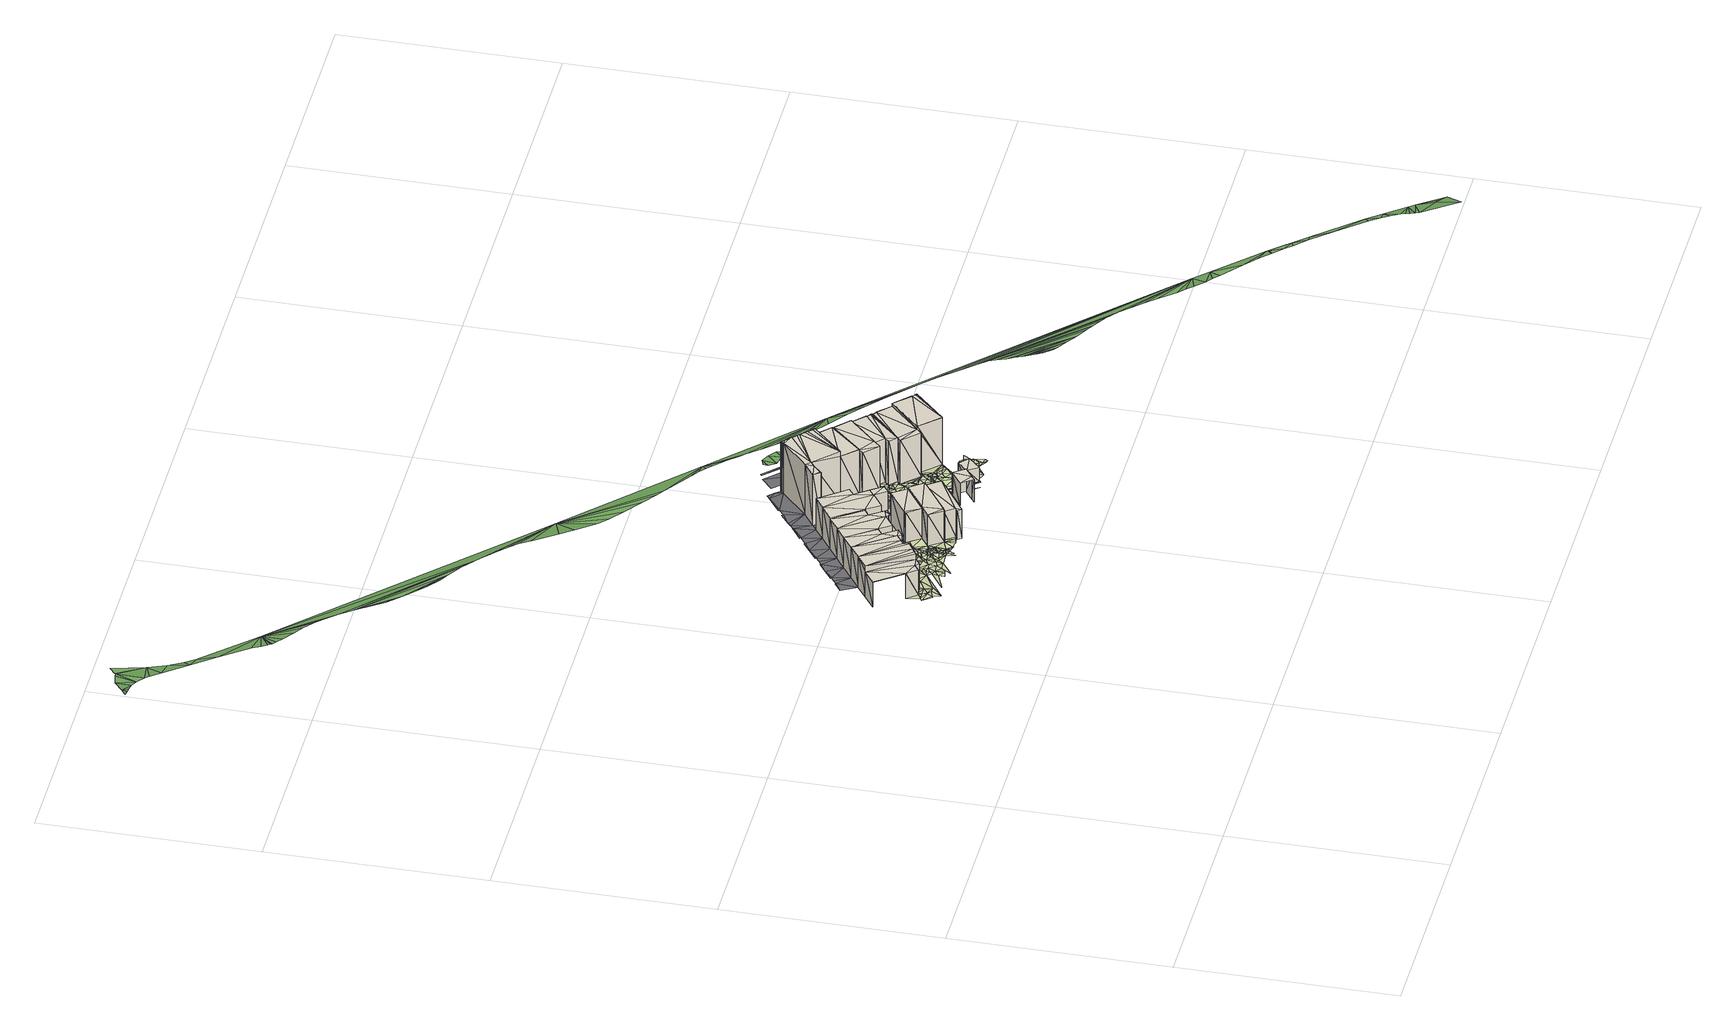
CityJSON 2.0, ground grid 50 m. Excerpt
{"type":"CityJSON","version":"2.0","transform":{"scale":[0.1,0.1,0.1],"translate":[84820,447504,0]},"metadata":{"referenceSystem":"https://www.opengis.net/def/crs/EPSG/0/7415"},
"CityObjects":{
"building1":{"type":"Building","attributes":{"bgt_status":"bestaand","identificatiebagpnd":"503100000029882","measuredHeight":6.9,"min-height-surface":0.28,"plus_status":"geenWaarde","relatievehoogteligging":"0"},"geometry":[{"type":"MultiSurface","lod":"1","boundaries":[[[0,1,2]],[[0,2,3]],[[2,1,4]],[[2,4,5]],[[1,6,4]],[[7,8,3]],[[3,8,0]],[[9,7,2]],[[2,7,3]],[[10,9,5]],[[5,9,2]],[[11,10,12]],[[12,10,4]],[[4,10,5]],[[13,12,6]],[[6,12,4]],[[14,15,1]],[[1,15,13]],[[1,13,6]]]}]},
"building2":{"type":"Building","attributes":{"bgt_status":"bestaand","hoek":"(1:-37)","identificatiebagpnd":"503100000017424","identificatiebagvbolaagstehuisnummer":"(1:503010000054296)","measuredHeight":8.41,"min-height-surface":0.28,"plaatsingspunt":"(1:84892.280447597.016)","plus_status":"geenWaarde","relatievehoogteligging":"0","tekst":"(1:51)"},"geometry":[{"type":"MultiSurface","lod":"1","boundaries":[[[16,17,18]],[[17,19,18]],[[18,20,21]],[[20,18,19]],[[20,19,22]],[[23,24,18]],[[18,24,16]],[[25,23,21]],[[21,23,18]],[[26,25,20]],[[20,25,21]],[[8,26,0]],[[0,26,22]],[[22,26,20]],[[1,0,19]],[[19,0,22]],[[27,14,17]],[[17,14,1]],[[17,1,19]]]}]},
"building3":{"type":"Building","attributes":{"bgt_status":"bestaand","hoek":"(1:-37)","identificatiebagpnd":"503100000017410","identificatiebagvbolaagstehuisnummer":"(1:503010000061316)","measuredHeight":8.41,"min-height-surface":0.27,"plaatsingspunt":"(1:84896.941447600.562)","plus_status":"geenWaarde","relatievehoogteligging":"0","tekst":"(1:53)"},"geometry":[{"type":"MultiSurface","lod":"1","boundaries":[[[28,29,30]],[[29,17,30]],[[31,16,32]],[[31,30,17]],[[31,17,16]],[[33,34,28]],[[28,34,29]],[[35,36,30]],[[30,36,33]],[[30,33,28]],[[37,35,31]],[[31,35,30]],[[38,37,32]],[[32,37,31]],[[24,38,16]],[[16,38,32]],[[39,27,34]],[[34,27,29]],[[29,27,17]]]}]},
"building4":{"type":"Building","attributes":{"bgt_status":"bestaand","identificatiebagpnd":"503100000017407","measuredHeight":8.27,"min-height-surface":0.29,"plus_status":"geenWaarde","relatievehoogteligging":"0"},"geometry":[{"type":"MultiSurface","lod":"1","boundaries":[[[40,41,42]],[[33,43,42]],[[41,34,42]],[[43,33,44]],[[42,34,33]],[[45,46,42]],[[42,46,40]],[[47,45,43]],[[43,45,42]],[[48,47,44]],[[44,47,43]],[[36,48,33]],[[33,48,44]],[[49,39,41]],[[41,39,34]]]}]},
"building5":{"type":"Building","attributes":{"bgt_status":"bestaand","hoek":"(1:-37)","identificatiebagpnd":"503100000026230","identificatiebagvbolaagstehuisnummer":"(1:503010000027051)","measuredHeight":8.29,"min-height-surface":0.3,"plaatsingspunt":"(1:84902.625447604.950)","plus_status":"geenWaarde","relatievehoogteligging":"0","tekst":"(1:57)"},"geometry":[{"type":"MultiSurface","lod":"1","boundaries":[[[50,51,52]],[[50,52,53]],[[52,51,41]],[[52,41,40]],[[54,55,50]],[[50,55,51]],[[56,57,53]],[[53,57,54]],[[53,54,50]],[[58,56,52]],[[52,56,53]],[[46,58,40]],[[40,58,52]],[[59,49,55]],[[55,49,51]],[[51,49,41]]]}]},
"building6":{"type":"Building","attributes":{"bgt_status":"bestaand","hoek":"(1:-37)","identificatiebagpnd":"503100000032721","identificatiebagvbolaagstehuisnummer":"(1:503010000027052)","measuredHeight":8.17,"min-height-surface":0.3,"plaatsingspunt":"(1:84905.591447607.059)","plus_status":"geenWaarde","relatievehoogteligging":"0","tekst":"(1:59)"},"geometry":[{"type":"MultiSurface","lod":"1","boundaries":[[[60,61,62]],[[63,64,65]],[[62,54,65]],[[61,55,62]],[[65,54,63]],[[63,66,67]],[[63,54,66]],[[62,55,54]],[[68,69,62]],[[62,69,60]],[[70,68,65]],[[65,68,62]],[[71,70,64]],[[64,70,65]],[[72,71,63]],[[63,71,64]],[[73,72,67]],[[67,72,63]],[[74,73,66]],[[66,73,67]],[[57,74,54]],[[54,74,66]],[[75,59,61]],[[61,59,55]]]}]},
"building7":{"type":"Building","attributes":{"bgt_status":"bestaand","hoek":"(1:-37)","identificatiebagpnd":"503100000026228","identificatiebagvbolaagstehuisnummer":"(1:503010000027053)","measuredHeight":8.49,"min-height-surface":0.31,"plaatsingspunt":"(1:84908.575447609.097)","plus_status":"geenWaarde","relatievehoogteligging":"0","tekst":"(1:61)"},"geometry":[{"type":"MultiSurface","lod":"1","boundaries":[[[76,77,78]],[[76,78,79]],[[77,80,78]],[[81,82,79]],[[79,82,76]],[[69,81,60]],[[60,81,78]],[[78,81,79]],[[61,60,80]],[[80,60,78]],[[83,75,77]],[[77,75,61]],[[77,61,80]]]}]},
"building8":{"type":"Building","attributes":{"bgt_status":"bestaand","hoek":"(1:54.2)","identificatiebagpnd":"503100000026227","identificatiebagvbolaagstehuisnummer":"(1:503010000027055)","measuredHeight":8.58,"min-height-surface":0.46,"plaatsingspunt":"(1:84920.220447592.293)","plus_status":"geenWaarde","relatievehoogteligging":"0","tekst":"(1:67)"},"geometry":[{"type":"MultiSurface","lod":"1","boundaries":[[[84,85,86]],[[84,87,88]],[[85,84,89]],[[89,84,88]],[[88,87,90]],[[91,92,84]],[[84,92,87]],[[93,94,86]],[[86,94,91]],[[86,91,84]],[[95,93,85]],[[85,93,86]],[[96,95,89]],[[89,95,85]],[[97,96,98]],[[98,96,88]],[[88,96,89]],[[99,98,90]],[[90,98,88]],[[100,101,92]],[[92,101,87]],[[87,101,99]],[[87,99,90]]]}]},
"building9":{"type":"Building","attributes":{"bgt_status":"bestaand","identificatiebagpnd":"503100000026226","measuredHeight":8.19,"min-height-surface":0.45,"plus_status":"geenWaarde","relatievehoogteligging":"0"},"geometry":[{"type":"MultiSurface","lod":"1","boundaries":[[[98,99,102]],[[98,102,103]],[[99,104,102]],[[105,97,103]],[[103,97,98]],[[106,105,102]],[[102,105,103]],[[107,106,104]],[[104,106,102]],[[101,107,99]],[[99,107,104]]]}]},
"building10":{"type":"Building","attributes":{"bgt_status":"bestaand","hoek":"(1:54.2)","identificatiebagpnd":"503100000026225","identificatiebagvbolaagstehuisnummer":"(1:503010000027057)","measuredHeight":7.96,"min-height-surface":0.46,"plaatsingspunt":"(1:84922.501447589.020)","plus_status":"geenWaarde","relatievehoogteligging":"0","tekst":"(1:69)"},"geometry":[{"type":"MultiSurface","lod":"1","boundaries":[[[108,109,110]],[[108,110,111]],[[110,109,92]],[[110,92,91]],[[112,113,111]],[[111,113,108]],[[114,112,110]],[[110,112,111]],[[94,114,91]],[[91,114,110]],[[115,100,109]],[[109,100,92]]]}]},
"building11":{"type":"Building","attributes":{"bgt_status":"bestaand","hoek":"(1:-37)","identificatiebagpnd":"503100000026229","identificatiebagvbolaagstehuisnummer":"(1:503010000027054)","measuredHeight":8.49,"min-height-surface":0.32,"plaatsingspunt":"(1:84912.042447611.640)","plus_status":"geenWaarde","relatievehoogteligging":"0","tekst":"(1:63)"},"geometry":[{"type":"MultiSurface","lod":"1","boundaries":[[[76,116,117]],[[118,76,117]],[[116,76,119]],[[118,77,76]],[[118,120,121]],[[77,118,121]],[[122,123,118]],[[118,123,120]],[[124,122,117]],[[117,122,118]],[[125,124,116]],[[116,124,117]],[[126,125,119]],[[119,125,116]],[[82,126,76]],[[76,126,119]],[[127,83,121]],[[121,83,77]],[[123,127,120]],[[120,127,121]]]}]},
"object1":{"type":"GenericCityObject","attributes":{"bgt_status":"bestaand","bgt_type":"muur","plus_status":"geenWaarde","plus_type":"waardeOnbekend","relatievehoogteligging":"0"},"geometry":[{"type":"MultiSurface","lod":"1","boundaries":[[[128,129,130]],[[128,130,131]]]}]},
"building12":{"type":"Building","attributes":{"bgt_status":"bestaand","hoek":"(1:54.4)","identificatiebagpnd":"503100000017415","identificatiebagvbolaagstehuisnummer":"(1:503010000050774)","measuredHeight":6.3,"min-height-surface":0.45,"plaatsingspunt":"(1:84931.244447585.027)","plus_status":"geenWaarde","relatievehoogteligging":"0","tekst":"(1:48G)"},"geometry":[{"type":"MultiSurface","lod":"1","boundaries":[[[132,133,134]],[[133,135,134]],[[134,135,136]],[[137,138,132]],[[132,138,133]],[[139,137,134]],[[134,137,132]],[[140,139,136]],[[136,139,134]],[[138,141,133]],[[133,141,135]]]}]},
"building13":{"type":"Building","attributes":{"bgt_status":"bestaand","hoek":"(1:43.8)","identificatiebagpnd":"503100000017319","identificatiebagvbohoogstehuisnummer":"(1:503010000003291)","identificatiebagvbolaagstehuisnummer":"(1:503010000003290)","measuredHeight":13.46,"min-height-surface":0.31,"plaatsingspunt":"(1:84925.993447620.937)","plus_status":"geenWaarde","relatievehoogteligging":"0","tekst":"(1:30-31)"},"geometry":[{"type":"MultiSurface","lod":"1","boundaries":[[[142,143,144]],[[145,146,147]],[[146,148,149]],[[147,146,149]],[[150,145,147]],[[151,152,153]],[[150,154,145]],[[155,154,156]],[[155,157,158]],[[155,156,157]],[[157,156,159]],[[154,160,156]],[[154,150,151]],[[160,154,151]],[[153,160,151]],[[144,161,150]],[[142,144,162]],[[151,150,163]],[[164,163,161]],[[164,161,165]],[[163,150,161]],[[161,144,166]],[[166,167,168]],[[166,143,167]],[[166,144,143]],[[169,142,162]],[[170,142,169]],[[171,172,144]],[[144,172,162]],[[173,174,150]],[[150,174,171]],[[150,171,144]],[[175,173,147]],[[147,173,150]],[[129,175,149]],[[149,175,147]],[[130,129,148]],[[148,129,149]],[[176,130,146]],[[146,130,148]],[[177,176,145]],[[145,176,146]],[[178,177,154]],[[154,177,145]],[[179,178,155]],[[155,178,154]],[[180,179,158]],[[158,179,155]],[[181,180,157]],[[157,180,158]],[[182,181,159]],[[159,181,157]],[[183,182,156]],[[156,182,159]],[[184,183,160]],[[160,183,156]],[[185,184,153]],[[153,184,160]],[[186,185,152]],[[152,185,153]],[[187,186,151]],[[151,186,152]],[[188,187,163]],[[163,187,151]],[[189,188,164]],[[164,188,163]],[[190,189,165]],[[165,189,164]],[[191,190,161]],[[161,190,165]],[[192,191,166]],[[166,191,161]],[[193,192,168]],[[168,192,166]],[[194,193,167]],[[167,193,168]],[[195,194,143]],[[143,194,167]],[[196,195,142]],[[142,195,143]],[[197,196,170]],[[170,196,142]],[[198,197,169]],[[169,197,170]],[[199,198,172]],[[172,198,162]],[[162,198,169]]]}]},
"object2":{"type":"GenericCityObject","attributes":{"bgt_status":"bestaand","bgt_type":"muur","plus_status":"geenWaarde","plus_type":"waardeOnbekend","relatievehoogteligging":"0"},"geometry":[{"type":"MultiSurface","lod":"1","boundaries":[[[200,201,202]],[[203,204,205]],[[206,203,207]],[[207,203,205]],[[208,209,210]],[[206,211,203]],[[206,208,211]],[[211,208,210]],[[212,208,206]],[[212,201,200]],[[213,208,212]],[[214,213,215]],[[213,200,215]],[[213,212,200]],[[202,201,216]],[[217,202,216]],[[201,218,216]]]}]},
"building14":{"type":"Building","attributes":{"bgt_status":"bestaand","identificatiebagpnd":"503100000026308","measuredHeight":12.12,"min-height-surface":0.21,"plus_status":"geenWaarde","relatievehoogteligging":"0"},"geometry":[{"type":"MultiSurface","lod":"1","boundaries":[[[219,220,221]],[[219,221,171]],[[171,221,172]],[[222,223,219]],[[219,223,220]],[[174,224,171]],[[171,224,222]],[[171,222,219]],[[225,199,221]],[[221,199,172]],[[226,225,223]],[[223,225,220]],[[220,225,221]]]}]},
"building15":{"type":"Building","attributes":{"bgt_status":"bestaand","identificatiebagpnd":"503100000017405","measuredHeight":4.08,"min-height-surface":0.4,"plus_status":"geenWaarde","relatievehoogteligging":"0"},"geometry":[{"type":"MultiSurface","lod":"1","boundaries":[[[227,228,229]],[[228,230,229]],[[231,212,227]],[[227,212,228]],[[232,231,229]],[[229,231,227]],[[206,232,230]],[[230,232,229]],[[212,206,228]],[[228,206,230]]]}]},
"building16":{"type":"Building","attributes":{"bgt_status":"bestaand","hoek":"(1:43.8)","identificatiebagpnd":"503100000026307","identificatiebagvbolaagstehuisnummer":"(1:503010000060887)","measuredHeight":11.97,"min-height-surface":0.19,"plaatsingspunt":"(1:84933.650447613.578)","plus_status":"geenWaarde","relatievehoogteligging":"0","tekst":"(1:33)"},"geometry":[{"type":"MultiSurface","lod":"1","boundaries":[[[233,234,223]],[[233,222,235]],[[235,222,236]],[[233,223,222]],[[237,238,233]],[[233,238,234]],[[239,240,235]],[[235,240,237]],[[235,237,233]],[[241,239,236]],[[236,239,235]],[[224,241,222]],[[222,241,236]],[[242,226,238]],[[238,226,234]],[[234,226,223]]]}]},
"building17":{"type":"Building","attributes":{"bgt_status":"bestaand","hoek":"(1:43.8)","identificatiebagpnd":"503100000026306","identificatiebagvbolaagstehuisnummer":"(1:503010000003294)","measuredHeight":11.61,"min-height-surface":0.16,"plaatsingspunt":"(1:84939.538447607.795)","plus_status":"geenWaarde","relatievehoogteligging":"0","tekst":"(1:34)"},"geometry":[{"type":"MultiSurface","lod":"1","boundaries":[[[243,244,245]],[[243,246,247]],[[246,238,237]],[[246,248,238]],[[238,248,249]],[[246,245,248]],[[246,243,245]],[[245,244,250]],[[251,252,247]],[[247,252,243]],[[253,251,246]],[[246,251,247]],[[240,253,237]],[[237,253,246]],[[254,242,249]],[[249,242,238]],[[255,254,248]],[[248,254,249]],[[256,255,245]],[[245,255,248]],[[257,256,250]],[[250,256,245]],[[258,257,244]],[[244,257,250]]]}]},
"building18":{"type":"Building","attributes":{"bgt_status":"bestaand","hoek":"(1:43.8)","identificatiebagpnd":"503100000026305","identificatiebagvbolaagstehuisnummer":"(1:503010000003295)","measuredHeight":11.62,"min-height-surface":0.15,"plaatsingspunt":"(1:84941.552447605.645)","plus_status":"geenWaarde","relatievehoogteligging":"0","tekst":"(1:35)"},"geometry":[{"type":"MultiSurface","lod":"1","boundaries":[[[259,260,261]],[[260,259,243]],[[262,259,263]],[[244,243,264]],[[244,264,265]],[[243,259,262]],[[266,262,263]],[[264,243,262]],[[266,263,267]],[[268,269,261]],[[261,269,259]],[[270,268,260]],[[260,268,261]],[[252,270,243]],[[243,270,260]],[[271,258,265]],[[265,258,244]],[[272,271,264]],[[264,271,265]],[[273,272,262]],[[262,272,264]],[[274,273,266]],[[266,273,262]],[[275,274,267]],[[267,274,266]],[[276,275,263]],[[263,275,267]]]}]},
"building19":{"type":"Building","attributes":{"bgt_status":"bestaand","hoek":"(1:43.8)","identificatiebagpnd":"503100000026304","identificatiebagvbolaagstehuisnummer":"(1:503010000003296)","measuredHeight":12.41,"min-height-surface":0.14,"plaatsingspunt":"(1:84947.427447599.451)","plus_status":"geenWaarde","relatievehoogteligging":"0","tekst":"(1:36)"},"geometry":[{"type":"MultiSurface","lod":"1","boundaries":[[[277,278,279]],[[280,277,279]],[[281,277,280]],[[281,282,277]],[[281,283,282]],[[282,283,284]],[[285,286,281]],[[281,286,283]],[[269,287,259]],[[259,287,280]],[[280,287,285]],[[280,285,281]],[[263,259,279]],[[279,259,280]],[[288,276,278]],[[278,276,263]],[[278,263,279]],[[289,288,277]],[[277,288,278]],[[290,289,282]],[[282,289,277]],[[291,290,284]],[[284,290,282]],[[292,291,286]],[[286,291,283]],[[283,291,284]]]}]},
"landuse1":{"type":"LandUse","attributes":{"bgt_fysiekvoorkomen":"erf","bgt_status":"bestaand","onbegroeidterreindeeloptalud":"0","plus_fysiekvoorkomen":"waardeOnbekend","plus_status":"geenWaarde","relatievehoogteligging":"0"},"geometry":[{"type":"MultiSurface","lod":"1","boundaries":[[[293,294,295]],[[296,293,297]],[[293,295,297]],[[296,10,11]],[[298,10,296]],[[298,296,297]],[[295,299,300]],[[297,295,300]],[[301,298,297]],[[302,10,298]],[[297,300,301]],[[299,303,300]],[[304,10,302]],[[305,298,301]],[[305,302,298]],[[300,306,301]],[[9,10,304]],[[306,305,301]],[[7,304,302]],[[303,306,300]],[[305,7,302]],[[9,304,7]],[[303,305,306]],[[307,7,305]],[[308,303,299]],[[303,309,305]],[[8,7,307]],[[305,309,307]],[[8,307,310]],[[310,307,309]],[[8,310,25]],[[8,25,26]],[[308,309,303]],[[25,310,311]],[[311,310,309]],[[312,25,311]],[[313,311,309]],[[312,311,313]],[[25,312,23]],[[314,315,316]],[[23,312,313]],[[313,309,308]],[[23,313,317]],[[315,318,319]],[[317,313,308]],[[24,23,317]],[[320,315,319]],[[316,315,320]],[[316,321,308]],[[322,308,321]],[[323,320,319]],[[322,324,308]],[[324,317,308]],[[320,321,316]],[[38,24,317]],[[38,325,37]],[[320,323,326]],[[327,38,317]],[[38,327,325]],[[325,35,37]],[[322,328,324]],[[321,320,329]],[[322,321,329]],[[330,317,324]],[[35,325,327]],[[330,327,317]],[[329,328,322]],[[328,330,324]],[[320,326,331]],[[326,332,333]],[[331,329,320]],[[334,35,327]],[[329,335,328]],[[330,328,335]],[[336,327,330]],[[335,329,331]],[[331,326,333]],[[334,327,336]],[[35,334,36]],[[330,335,337]],[[335,331,338]],[[336,330,337]],[[331,333,338]],[[36,334,48]],[[334,336,339]],[[334,339,48]],[[338,333,340]],[[335,338,341]],[[339,342,48]],[[337,335,341]],[[337,343,336]],[[336,344,339]],[[345,338,340]],[[346,343,337]],[[344,336,343]],[[342,47,48]],[[341,346,337]],[[347,340,333]],[[339,348,342]],[[338,345,341]],[[345,340,349]],[[346,350,343]],[[344,348,339]],[[351,346,341]],[[352,45,353]],[[343,354,344]],[[45,355,353]],[[343,350,354]],[[349,340,347]],[[356,47,342]],[[342,348,356]],[[355,45,47]],[[351,350,346]],[[46,45,352]],[[341,345,357]],[[358,351,341]],[[345,349,359]],[[360,47,356]],[[358,350,351]],[[360,355,47]],[[361,352,353]],[[357,345,359]],[[362,344,354]],[[355,361,353]],[[363,358,341]],[[341,357,363]],[[348,344,364]],[[364,356,348]],[[350,362,354]],[[365,349,347]],[[366,46,352]],[[361,366,352]],[[359,349,367]],[[358,362,350]],[[46,366,58]],[[367,349,365]],[[368,347,369]],[[356,370,360]],[[366,361,58]],[[360,371,355]],[[372,357,359]],[[373,364,344]],[[355,374,361]],[[356,364,370]],[[357,372,363]],[[344,362,375]],[[58,361,374]],[[376,365,347]],[[376,347,368]],[[362,358,377]],[[375,373,344]],[[371,374,355]],[[358,363,378]],[[370,371,360]],[[379,367,365]],[[58,374,56]],[[359,367,380]],[[359,380,372]],[[381,382,368]],[[379,365,376]],[[377,358,378]],[[376,368,382]],[[373,383,364]],[[372,384,363]],[[364,383,370]],[[367,379,385]],[[56,374,371]],[[386,375,362]],[[387,379,376]],[[386,362,377]],[[380,367,388]],[[385,388,367]],[[385,379,387]],[[389,363,384]],[[389,378,363]],[[380,390,372]],[[384,372,390]],[[387,376,391]],[[392,376,382]],[[393,56,371]],[[386,377,378]],[[385,387,394]],[[376,392,391]],[[388,385,394]],[[388,395,380]],[[395,390,380]],[[396,387,391]],[[392,382,397]],[[398,389,384]],[[399,371,370]],[[400,378,389]],[[399,370,383]],[[388,394,395]],[[401,394,387]],[[373,375,402]],[[392,396,391]],[[386,403,375]],[[402,383,373]],[[387,396,401]],[[390,404,384]],[[398,400,389]],[[405,397,382]],[[384,404,398]],[[393,371,399]],[[392,406,396]],[[397,406,392]],[[386,378,407]],[[394,408,395]],[[395,409,390]],[[408,394,401]],[[398,404,400]],[[56,393,410]],[[404,390,409]],[[407,378,400]],[[401,396,411]],[[406,411,396]],[[397,411,406]],[[402,375,403]],[[402,399,383]],[[408,412,395]],[[407,403,386]],[[405,411,397]],[[395,412,409]],[[408,401,413]],[[414,400,404]],[[411,413,401]],[[415,404,409]],[[410,393,399]],[[416,411,405]],[[407,400,414]],[[412,408,413]],[[415,409,412]],[[414,404,415]],[[417,416,405]],[[402,403,418]],[[419,403,407]],[[418,403,419]],[[416,420,411]],[[415,412,421]],[[421,412,413]],[[57,56,410]],[[422,413,411]],[[416,417,420]],[[402,418,423]],[[421,413,422]],[[423,418,419]],[[96,414,415]],[[96,407,414]],[[419,407,96]],[[415,421,96]],[[410,399,424]],[[421,422,96]],[[423,419,96]],[[399,402,425]],[[411,420,95]],[[411,95,422]],[[426,410,424]],[[423,427,402]],[[57,410,426]],[[399,428,424]],[[422,95,96]],[[399,425,428]],[[420,429,93]],[[74,426,424]],[[402,427,425]],[[57,426,74]],[[95,420,93]],[[424,73,74]],[[430,73,424]],[[423,431,427]],[[424,428,430]],[[96,97,423]],[[93,429,432]],[[430,72,73]],[[428,425,433]],[[423,97,431]],[[427,105,425]],[[428,434,430]],[[93,432,435]],[[431,436,427]],[[434,72,430]],[[427,436,105]],[[105,433,425]],[[94,93,435]],[[433,434,428]],[[112,435,432]],[[433,105,106]],[[434,437,72]],[[431,97,436]],[[433,106,434]],[[436,97,105]],[[94,435,114]],[[435,112,114]],[[437,71,72]],[[70,438,68]],[[68,439,69]],[[68,440,439]],[[68,438,440]],[[434,106,441]],[[434,441,437]],[[70,71,81]],[[439,440,69]],[[70,81,438]],[[442,71,437]],[[438,81,440]],[[440,81,69]],[[71,442,81]],[[437,441,442]],[[441,106,443]],[[81,444,445]],[[81,442,444]],[[445,444,446]],[[447,444,442]],[[442,441,443]],[[446,444,447]],[[447,442,443]],[[106,107,443]],[[81,445,82]],[[445,446,448]],[[449,447,443]],[[448,446,447]],[[449,448,447]],[[82,445,448]],[[449,443,107]],[[450,448,449]],[[82,448,450]],[[450,449,126]],[[449,107,126]],[[450,126,82]],[[126,107,451]],[[452,107,101]],[[451,107,452]],[[125,126,451]],[[452,101,453]],[[100,454,101]],[[455,451,452]],[[125,451,456]],[[457,101,454]],[[452,453,458]],[[459,453,101]],[[458,455,452]],[[455,456,451]],[[456,460,125]],[[459,101,457]],[[453,459,458]],[[455,461,456]],[[456,461,460]],[[461,455,458]],[[100,462,454]],[[125,460,463]],[[454,462,457]],[[464,461,458]],[[464,458,459]],[[100,115,465]],[[463,460,461]],[[100,465,466]],[[100,467,462]],[[100,466,467]],[[468,459,457]],[[465,115,469]],[[464,459,468]],[[465,469,466]],[[457,462,470]],[[464,471,461]],[[468,457,470]],[[463,461,471]],[[472,466,469]],[[466,472,467]],[[469,115,473]],[[467,474,462]],[[474,470,462]],[[475,115,476]],[[477,464,468]],[[478,467,472]],[[472,469,473]],[[474,467,478]],[[477,468,470]],[[477,471,464]],[[473,115,475]],[[476,479,480]],[[474,481,470]],[[478,472,482]],[[477,470,481]],[[478,481,474]],[[475,476,480]],[[482,472,473]],[[482,481,478]],[[483,471,477]],[[477,481,483]],[[473,475,484]],[[482,485,481]],[[484,475,480]],[[141,138,479]],[[463,471,486]],[[481,485,483]],[[473,487,482]],[[480,479,488]],[[473,484,487]],[[487,485,482]],[[483,485,487]],[[480,489,484]],[[483,486,471]],[[488,479,138]],[[484,490,487]],[[484,489,490]],[[489,480,488]],[[491,492,139]],[[487,490,489]],[[483,487,486]],[[493,487,489]],[[489,488,493]],[[486,487,493]],[[488,138,494]],[[492,137,139]],[[488,486,493]],[[486,488,494]],[[137,494,138]],[[492,494,137]],[[495,494,492]]]}]},
"road1":{"type":"Road","attributes":{"bgt_status":"bestaand","function":"voetgangersgebied","plus_functiewegdeel":"waardeOnbekend","plus_fysiekvoorkomenwegdeel":"gebakkenklinkers","plus_status":"geenWaarde","relatievehoogteligging":"0","surfacematerial":"openverharding","wegdeeloptalud":"0"},"geometry":[{"type":"MultiSurface","lod":"1","boundaries":[[[27,496,497]],[[497,496,498]],[[27,39,496]],[[39,499,496]],[[499,39,500]],[[501,500,502]],[[39,49,500]],[[500,49,502]],[[502,49,503]],[[502,503,504]],[[49,59,503]],[[503,59,505]],[[59,506,505]],[[75,506,59]],[[507,506,508]],[[75,508,506]],[[75,83,508]],[[508,509,510]],[[83,509,508]],[[511,509,83]],[[127,511,83]],[[512,511,513]],[[513,511,127]],[[512,513,514]],[[176,513,127]],[[130,176,127]],[[515,513,176]],[[130,127,123]],[[516,515,517]],[[515,176,177]],[[515,177,517]],[[131,130,123]],[[131,123,518]],[[519,517,177]],[[517,519,520]],[[521,131,518]],[[522,518,463]],[[522,521,518]],[[523,522,463]],[[524,519,177]],[[525,523,463]],[[526,525,463]],[[524,177,178]],[[524,527,528]],[[526,463,486]],[[527,524,178]],[[529,526,486]],[[530,529,486]],[[216,529,530]],[[218,529,216]],[[531,527,532]],[[533,218,201]],[[533,529,218]],[[531,532,534]],[[527,178,532]],[[180,532,178]],[[180,178,179]],[[532,180,181]]]}]},
"landuse2":{"type":"LandUse","attributes":{"bgt_fysiekvoorkomen":"erf","bgt_status":"bestaand","onbegroeidterreindeeloptalud":"0","plus_fysiekvoorkomen":"waardeOnbekend","plus_status":"geenWaarde","relatievehoogteligging":"0"},"geometry":[{"type":"MultiSurface","lod":"1","boundaries":[[[535,536,129]],[[536,175,129]],[[129,128,535]],[[535,537,536]],[[538,535,539]],[[535,128,539]],[[536,537,175]],[[538,537,535]],[[540,175,541]],[[537,541,175]],[[542,539,128]],[[543,538,539]],[[544,540,541]],[[173,175,540]],[[537,544,541]],[[131,545,128]],[[543,539,542]],[[173,540,544]],[[128,546,542]],[[538,547,537]],[[131,521,545]],[[128,545,546]],[[548,544,537]],[[521,522,545]],[[546,549,542]],[[173,544,548]],[[550,538,543]],[[551,547,538]],[[547,548,537]],[[550,552,538]],[[552,551,538]],[[545,553,546]],[[549,554,542]],[[546,553,549]],[[543,542,554]],[[549,555,554]],[[553,555,549]],[[554,556,543]],[[553,545,557]],[[173,548,558]],[[559,548,547]],[[560,550,543]],[[556,560,543]],[[550,561,552]],[[551,559,547]],[[554,562,556]],[[555,562,554]],[[553,557,555]],[[550,560,563]],[[556,562,560]],[[564,561,550]],[[550,563,564]],[[561,565,552]],[[566,557,545]],[[548,559,558]],[[552,558,551]],[[562,567,560]],[[563,560,568]],[[568,560,567]],[[564,565,561]],[[569,545,522]],[[564,563,568]],[[558,559,551]],[[565,558,552]],[[523,569,522]],[[557,570,555]],[[555,570,562]],[[570,567,562]],[[173,558,174]],[[568,567,570]],[[564,568,571]],[[564,571,565]],[[557,566,570]],[[569,523,525]],[[571,558,565]],[[569,566,545]],[[570,571,568]],[[572,525,573]],[[570,574,571]],[[566,575,570]],[[174,558,571]],[[570,575,574]],[[576,525,572]],[[573,525,526]],[[574,174,571]],[[577,572,573]],[[575,578,574]],[[574,578,174]],[[566,579,575]],[[569,525,580]],[[581,566,569]],[[581,579,566]],[[576,582,525]],[[582,580,525]],[[577,576,572]],[[575,579,578]],[[174,578,579]],[[583,573,526]],[[584,577,573]],[[583,584,573]],[[241,581,569]],[[585,583,526]],[[585,586,583]],[[577,584,576]],[[586,584,583]],[[241,569,580]],[[174,579,224]],[[587,579,581]],[[587,581,241]],[[241,580,588]],[[224,579,587]],[[585,589,586]],[[224,587,241]],[[589,584,586]],[[590,582,576]],[[588,580,582]],[[591,576,584]],[[588,582,590]],[[591,590,576]],[[526,529,592]],[[241,588,239]],[[593,585,526]],[[584,589,594]],[[584,594,591]],[[216,530,217]],[[239,588,590]],[[530,595,217]],[[593,589,585]],[[590,591,239]],[[592,596,526]],[[202,217,200]],[[217,595,215]],[[594,597,591]],[[217,215,200]],[[591,598,239]],[[589,599,594]],[[600,592,529]],[[595,601,214]],[[591,602,598]],[[596,593,526]],[[591,597,602]],[[215,595,214]],[[603,239,598]],[[597,594,604]],[[605,529,533]],[[201,212,533]],[[593,599,589]],[[606,529,605]],[[594,599,604]],[[598,602,603]],[[214,601,209]],[[529,606,607]],[[600,529,607]],[[602,597,608]],[[600,596,592]],[[608,603,602]],[[213,214,209]],[[601,204,209]],[[597,604,609]],[[604,599,610]],[[611,606,605]],[[240,239,603]],[[597,612,608]],[[604,610,609]],[[611,607,606]],[[609,612,597]],[[213,209,208]],[[240,603,608]],[[610,599,613]],[[593,614,599]],[[615,607,611]],[[605,533,616]],[[607,617,600]],[[618,596,600]],[[609,610,613]],[[608,612,619]],[[616,611,605]],[[620,533,212]],[[618,600,617]],[[612,609,621]],[[614,613,599]],[[622,593,596]],[[617,607,615]],[[619,240,608]],[[623,596,618]],[[623,624,596]],[[611,616,615]],[[614,593,270]],[[613,625,609]],[[609,251,621]],[[609,625,251]],[[624,622,596]],[[622,270,593]],[[615,626,617]],[[621,627,612]],[[612,627,619]],[[620,616,533]],[[616,626,615]],[[627,240,619]],[[628,623,618]],[[628,624,623]],[[617,629,618]],[[630,251,625]],[[624,631,622]],[[626,632,617]],[[633,620,212]],[[614,252,613]],[[634,270,622]],[[628,631,624]],[[613,252,625]],[[251,253,621]],[[631,634,622]],[[253,240,627]],[[270,252,614]],[[252,630,625]],[[253,627,621]],[[252,251,630]],[[231,633,212]],[[629,628,618]],[[632,629,617]],[[635,626,616]],[[636,632,626]],[[637,270,634]],[[635,636,626]],[[631,637,634]],[[638,232,206]],[[639,616,620]],[[640,635,616]],[[628,637,631]],[[616,639,640]],[[641,620,633]],[[628,629,642]],[[629,632,643]],[[644,620,641]],[[645,636,635]],[[231,641,633]],[[644,639,620]],[[645,635,640]],[[636,643,632]],[[637,628,646]],[[270,637,268]],[[647,638,648]],[[645,649,636]],[[650,641,231]],[[639,651,640]],[[628,642,646]],[[650,644,641]],[[645,640,651]],[[643,642,629]],[[649,643,636]],[[651,649,645]],[[652,639,644]],[[653,650,231]],[[232,638,647]],[[639,654,651]],[[637,646,268]],[[644,650,652]],[[646,642,655]],[[652,654,639]],[[653,652,650]],[[268,646,655]],[[231,656,653]],[[643,657,642]],[[649,651,658]],[[658,643,649]],[[655,642,657]],[[656,231,232]],[[268,655,657]],[[659,657,643]],[[651,654,660]],[[658,659,643]],[[647,648,661]],[[658,651,660]],[[232,647,662]],[[269,268,657]],[[663,652,653]],[[652,663,654]],[[232,662,656]],[[656,664,653]],[[269,657,659]],[[661,648,665]],[[666,659,658]],[[654,667,660]],[[647,668,662]],[[660,666,658]],[[666,269,659]],[[662,664,656]],[[663,667,654]],[[647,661,669]],[[660,670,666]],[[668,647,669]],[[667,670,660]],[[668,664,662]],[[671,664,668]],[[669,661,665]],[[672,668,669]],[[673,670,667]],[[674,664,671]],[[673,667,663]],[[675,671,668]],[[663,653,287]],[[675,668,672]],[[676,669,665]],[[676,672,669]],[[675,674,671]],[[666,287,269]],[[287,666,670]],[[676,675,672]],[[676,677,675]],[[678,674,675]],[[673,287,670]],[[665,679,676]],[[673,663,287]],[[677,678,675]],[[680,664,674]],[[676,681,677]],[[682,665,683]],[[684,674,678]],[[679,665,682]],[[681,678,677]],[[679,681,676]],[[681,685,678]],[[685,684,678]],[[684,680,674]],[[683,686,682]],[[681,687,685]],[[688,681,679]],[[682,688,679]],[[689,684,685]],[[690,682,686]],[[689,680,684]],[[688,687,681]],[[688,682,690]],[[687,689,685]],[[691,687,688]],[[691,688,692]],[[693,689,687]]]}]},
"landuse3":{"type":"LandUse","attributes":{"bgt_fysiekvoorkomen":"erf","bgt_status":"bestaand","onbegroeidterreindeeloptalud":"0","plus_fysiekvoorkomen":"waardeOnbekend","plus_status":"geenWaarde","relatievehoogteligging":"0"},"geometry":[{"type":"MultiSurface","lod":"1","boundaries":[[[518,123,694]],[[695,696,125]],[[696,124,125]],[[694,122,124]],[[463,695,125]],[[518,124,696]],[[518,694,124]],[[123,122,694]],[[518,695,463]],[[518,696,695]]]}]},
"road2":{"type":"Road","attributes":{"bgt_status":"bestaand","function":"rijbaanlokaleweg","plus_functiewegdeel":"waardeOnbekend","plus_fysiekvoorkomenwegdeel":"betonstraatstenen","plus_status":"geenWaarde","relatievehoogteligging":"0","surfacematerial":"openverharding","wegdeeloptalud":"0"},"geometry":[{"type":"MultiSurface","lod":"1","boundaries":[[[697,698,699]],[[698,700,699]]]}]},
"road3":{"type":"Road","attributes":{"bgt_status":"bestaand","function":"rijbaanlokaleweg","plus_functiewegdeel":"verkeersdrempel","plus_fysiekvoorkomenwegdeel":"waardeOnbekend","plus_status":"geenWaarde","relatievehoogteligging":"0","surfacematerial":"openverharding","wegdeeloptalud":"0"},"geometry":[{"type":"MultiSurface","lod":"1","boundaries":[[[701,702,703]],[[703,697,699]],[[701,703,699]]]}]},
"road4":{"type":"Road","attributes":{"bgt_status":"bestaand","function":"voetpad","plus_functiewegdeel":"waardeOnbekend","plus_fysiekvoorkomenwegdeel":"gebakkenklinkers","plus_status":"geenWaarde","relatievehoogteligging":"0","surfacematerial":"openverharding","wegdeeloptalud":"0"},"geometry":[{"type":"MultiSurface","lod":"1","boundaries":[[[704,705,706]],[[704,706,707]]]}]},
"plantcover1":{"type":"PlantCover","attributes":{"begroeidterreindeeloptalud":"0","bgt_status":"bestaand","class":"groenvoorziening","plus_fysiekvoorkomen":"gras-enkruidachtigen","plus_status":"geenWaarde","relatievehoogteligging":"0"},"geometry":[{"type":"MultiSurface","lod":"1","boundaries":[[[708,709,710]],[[708,710,711]],[[709,712,710]],[[709,713,712]],[[712,713,714]],[[714,713,715]]]}]},
"plantcover2":{"type":"PlantCover","attributes":{"begroeidterreindeeloptalud":"0","bgt_status":"bestaand","class":"groenvoorziening","plus_fysiekvoorkomen":"gras-enkruidachtigen","plus_status":"geenWaarde","relatievehoogteligging":"0"},"geometry":[{"type":"MultiSurface","lod":"1","boundaries":[[[716,717,718]],[[719,720,721]],[[721,722,719]],[[723,724,718]],[[724,720,718]],[[725,726,727]],[[726,728,727]],[[729,730,731]],[[732,733,734]],[[735,732,736]],[[737,735,738]],[[739,740,737]],[[741,742,743]],[[735,736,738]],[[732,744,736]],[[732,745,744]],[[746,747,748]],[[732,734,745]],[[733,747,749]],[[734,733,750]],[[751,749,747]],[[750,733,749]],[[746,751,747]],[[731,742,729]],[[731,752,748]],[[746,748,752]],[[753,754,743]],[[755,729,742]],[[756,757,742]],[[758,759,753]],[[756,742,741]],[[741,743,760]],[[760,743,761]],[[761,743,754]],[[754,753,759]],[[762,758,753]],[[763,762,753]],[[764,763,753]],[[765,764,753]],[[766,767,768]],[[753,769,765]],[[753,770,769]],[[771,772,773]],[[774,775,727]],[[776,768,767]],[[773,776,767]],[[777,773,778]],[[779,777,780]],[[781,779,782]],[[781,782,783]],[[779,780,782]],[[768,784,766]],[[777,785,780]],[[784,786,787]],[[777,778,785]],[[773,772,778]],[[786,788,787]],[[767,771,773]],[[769,770,788]],[[787,766,784]],[[770,787,788]],[[789,770,753]],[[790,789,753]],[[791,790,753]],[[727,791,753]],[[727,792,791]],[[727,793,792]],[[727,775,793]],[[727,794,795]],[[728,774,727]],[[796,797,727]],[[797,725,727]],[[798,796,727]],[[795,798,727]],[[799,795,794]],[[800,799,794]],[[801,802,794]],[[794,803,800]],[[794,804,803]],[[794,805,804]],[[806,807,808]],[[794,809,805]],[[794,802,809]],[[801,810,802]],[[801,811,810]],[[801,812,811]],[[812,801,813]],[[813,801,814]],[[801,815,814]],[[801,816,815]],[[801,817,816]],[[801,818,817]],[[801,819,818]],[[801,808,807]],[[819,801,820]],[[820,801,821]],[[821,801,822]],[[822,801,807]],[[806,823,807]],[[824,825,823]],[[826,827,825]],[[826,825,828]],[[828,825,829]],[[829,825,824]],[[830,829,831]],[[831,829,832]],[[806,824,823]],[[832,829,824]],[[833,806,808]],[[834,835,808]],[[808,836,833]],[[808,837,836]],[[808,838,837]],[[808,839,838]],[[839,808,840]],[[840,808,841]],[[808,842,841]],[[808,835,842]],[[843,834,808]],[[844,845,808]],[[808,845,843]],[[844,846,847]],[[844,847,845]],[[846,848,847]],[[848,849,847]],[[848,718,849]],[[718,717,849]],[[718,720,716]],[[719,716,720]],[[850,851,722]],[[852,853,854]],[[722,851,719]],[[850,853,852]],[[851,850,855]],[[855,850,852]],[[737,740,735]],[[739,735,740]],[[856,737,738]],[[856,739,737]],[[757,755,742]],[[757,729,755]],[[752,731,730]],[[748,742,731]]]}]}
},
"vertices":[
[769,844,69],[701,940,69],[747,842,69],[754,833,69],[714,854,69],[732,831,69],[668,917,69],[754,833,3],[769,844,3],[747,842,3],[732,831,3],[714,854,3],[714,854,68],[668,917,68],[701,940,3],[668,917,3],
[802,866,84],[733,963,84],[785,855,84],[701,940,84],[776,849,84],[777,848,84],[769,844,84],[785,855,3],[802,866,3],[777,848,3],[776,849,3],[733,963,3],
[827,898,84],[764,985,84],[811,887,84],[801,880,84],[807,870,84],[827,898,83],[764,985,83],[811,887,3],[827,898,3],[801,880,3],[807,870,3],[764,985,3],
[842,943,83],[796,1008,83],[827,932,83],[849,900,83],[833,889,83],[827,932,3],[842,943,3],[849,900,3],[833,889,3],[796,1008,3],
[892,937,83],[827,1030,83],[843,944,83],[862,916,83],[892,937,82],[827,1030,82],[862,916,3],[892,937,3],[843,944,3],[827,1030,3],
[906,986,82],[859,1052,82],[891,976,82],[902,930,82],[916,940,82],[913,944,82],[896,932,82],[899,928,82],[891,976,3],[906,986,3],[913,944,3],[916,940,3],[902,930,3],[899,928,3],[896,932,3],[859,1052,3],
[962,979,85],[893,1076,85],[906,986,85],[928,955,85],[859,1052,85],[928,955,3],[962,979,3],[893,1076,3],
[941,821,86],[935,818,86],[935,817,86],[1028,881,86],[939,868,86],[912,849,86],[1004,913,86],[941,821,80],[1028,881,80],[935,817,5],[941,821,5],[935,818,5],[912,849,5],[939,868,4],[939,868,82],[1004,913,82],[1028,881,5],[1004,913,4],
[921,903,82],[916,899,82],[981,946,82],[916,899,4],[921,903,4],[981,946,4],
[956,784,80],[1051,849,80],[957,798,80],[950,793,80],[950,793,5],[956,784,5],[957,798,5],[1051,849,5],
[997,964,85],[978,991,85],[955,1022,85],[981,952,85],[971,1035,85],[922,1097,85],[955,1022,3],[971,1035,3],[978,991,3],[997,964,3],[981,952,3],[922,1097,3],
[1000,1033,5],[951,1094,3],[950,1092,3],[999,1032,5],
[1129,813,63],[1111,839,63],[1104,795,63],[1076,814,63],[1095,788,63],[1129,813,4],[1111,839,4],[1104,795,4],[1095,788,4],[1076,814,4],
[1101,1144,135],[1092,1153,135],[1036,1069,135],[972,1132,135],[937,1108,135],[970,1113,135],[950,1092,135],[951,1094,135],[982,1121,135],[1063,1181,135],[1064,1182,135],[1060,1186,135],[1039,1194,135],[1043,1198,135],[1049,1195,135],[1045,1201,135],[1043,1199,135],[1050,1196,135],[1059,1185,135],[1078,1167,135],[1106,1139,135],[1073,1172,135],[1074,1173,135],[1079,1168,135],[1087,1158,135],[1093,1154,135],[1088,1159,135],[1107,1140,135],[1102,1145,135],[1036,1069,121],[1106,1139,121],[982,1121,3],[1036,1069,2],[970,1113,3],[937,1108,3],[972,1132,3],[1039,1194,3],[1043,1198,3],[1043,1199,3],[1045,1201,3],[1050,1196,3],[1049,1195,3],[1059,1185,3],[1060,1186,3],[1064,1182,3],[1063,1181,3],[1073,1172,3],[1074,1173,3],[1079,1168,3],[1078,1167,3],[1087,1158,3],[1088,1159,3],[1093,1154,3],[1092,1153,3],[1101,1144,3],[1102,1145,3],[1107,1140,3],[1106,1139,2],
[1145,827,5],[1129,853,5],[1128,850,5],[1169,792,6],[1166,790,5],[1167,789,5],[1172,793,4],[1171,792,6],[1165,798,5],[1164,798,5],[1167,793,6],[1168,794,6],[1155,817,4],[1148,822,5],[1147,822,5],[1144,826,5],[1126,852,5],[1127,850,5],[1129,854,5],
[1070,1035,121],[1139,1107,121],[1138,1109,121],[1070,1035,120],[1139,1107,120],[1070,1035,2],[1138,1109,2],[1139,1107,2],
[1177,841,41],[1155,817,41],[1199,821,41],[1172,793,41],[1177,841,4],[1199,821,4],
[1108,1010,120],[1173,1075,120],[1092,994,120],[1060,1025,120],[1108,1010,116],[1173,1075,116],[1092,994,2],[1108,1010,2],[1060,1025,2],[1173,1075,2],
[1136,965,116],[1211,1039,116],[1209,1040,116],[1129,990,116],[1120,981,116],[1201,1047,116],[1202,1048,116],[1209,1041,116],[1120,981,2],[1136,965,2],[1129,990,2],[1202,1048,2],[1201,1047,2],[1209,1040,2],[1209,1041,2],[1211,1039,2],
[1176,930,116],[1129,957,116],[1166,920,116],[1220,1029,116],[1249,1002,116],[1212,1036,116],[1213,1037,116],[1221,1030,116],[1249,1003,116],[1166,920,2],[1176,930,1],[1129,957,2],[1213,1037,2],[1212,1036,2],[1220,1029,2],[1221,1030,2],[1249,1003,2],[1249,1002,1],
[1284,965,124],[1285,967,124],[1249,1002,124],[1176,930,124],[1221,885,124],[1291,959,124],[1294,958,124],[1292,960,124],[1221,885,123],[1294,958,123],[1221,885,1],[1285,967,1],[1284,965,1],[1291,959,1],[1292,960,1],[1294,958,1],
[715,819,3],[730,798,3],[732,800,4],[719,823,4],[739,812,4],[735,824,5],[739,782,4],[749,805,5],[742,813,5],[739,832,4],[761,804,6],[746,841,4],[755,823,4],[757,807,4],[761,838,4],[804,828,5],[781,836,4],[774,841,6],[777,842,5],[781,851,6],[786,844,5],[770,788,4],[809,804,6],[812,818,5],[812,853,6],[809,789,5],[819,792,7],[821,813,6],[819,825,5],[818,832,6],[827,793,7],[816,840,5],[807,874,5],[837,802,5],[811,872,5],[825,840,6],[832,831,5],[826,851,5],[843,814,5],[824,780,4],[856,803,5],[832,889,5],[841,832,8],[840,861,5],[851,846,9],[856,819,7],[835,888,5],[861,813,7],[861,842,5],[840,893,5],[850,862,5],[857,873,6],[867,825,6],[854,849,9],[884,804,6],[853,889,7],[870,816,6],[864,859,9],[863,852,8],[838,937,5],[837,930,4],[856,866,9],[848,916,3],[850,898,5],[873,834,6],[867,854,6],[877,832,9],[851,901,5],[850,930,3],[872,863,8],[878,842,6],[862,889,6],[885,810,6],[843,942,5],[887,820,9],[890,800,8],[887,783,8],[869,897,5],[863,914,6],[882,837,7],[871,885,6],[857,920,5],[874,876,8],[894,806,6],[881,859,8],[884,854,6],[891,811,6],[888,831,8],[895,788,7],[897,798,9],[871,888,7],[887,842,9],[892,818,8],[881,863,6],[895,813,6],[893,825,6],[887,846,6],[891,836,10],[898,808,8],[901,807,8],[869,919,7],[896,824,5],[897,827,7],[902,810,7],[905,802,8],[890,848,6],[882,903,6],[891,852,6],[902,814,5],[889,888,10],[891,873,8],[896,845,8],[912,796,7],[905,805,6],[895,867,7],[900,826,5],[899,840,9],[881,928,6],[909,808,5],[905,831,6],[908,830,5],[903,846,5],[903,843,5],[916,798,6],[920,794,5],[894,876,6],[896,871,5],[920,797,5],[909,833,6],[913,832,4],[900,880,5],[894,927,6],[911,901,8],[890,932,6],[913,896,8],[905,914,6],[936,793,5],[903,922,7],[916,891,6],[944,795,5],[915,906,8],[914,926,5],[949,797,6],[917,895,6],[915,932,5],[914,958,4],[905,984,4],[916,972,4],[942,938,4],[939,942,4],[945,940,5],[937,953,6],[934,958,5],[937,957,4],[941,952,5],[956,973,5],[961,947,6],[964,971,5],[999,959,6],[1004,933,6],[1011,931,5],[1015,908,6],[1007,957,6],[1003,962,5],[1023,923,5],[1012,938,5],[1020,927,6],[1004,969,6],[1010,956,5],[1037,904,6],[1017,979,4],[1025,937,5],[1043,869,6],[1045,879,6],[1046,887,4],[1035,929,8],[1046,868,5],[1038,918,5],[1038,947,6],[1051,881,4],[1065,865,5],[1047,900,5],[1072,855,6],[1052,847,5],[1041,935,8],[1052,888,6],[1074,817,5],[1079,850,5],[1058,907,6],[1063,887,5],[1069,900,5],[1080,860,7],[1068,893,5],[1118,844,5],[1091,872,7],[1109,843,6],[1098,860,5],[1094,864,8],[1105,794,4],[1130,812,4],[1106,854,5],[1113,841,5],[1150,786,4],
[736,1012,3],[713,998,3],[735,1014,3],[745,1019,3],[755,1026,3],[753,1028,3],[775,1044,3],[799,1059,3],[798,1060,3],[808,1065,3],[820,1074,3],[818,1076,3],[843,1094,4],[868,1109,3],[866,1111,3],[886,1122,3],[884,1124,3],[917,1146,3],[916,1148,4],[925,1153,3],[924,1154,4],[931,1160,4],[996,1005,4],[961,1176,3],[958,1180,3],[1011,1016,4],[1017,1008,5],[1029,996,4],[976,1188,3],[1040,984,5],[1092,920,5],[1012,1220,5],[974,1191,4],[1122,878,5],[1125,851,5],[1017,1224,6],[1034,1211,5],[1137,859,5],[1019,1225,6],
[961,1083,7],[956,1096,6],[978,1108,6],[982,1078,6],[977,1068,8],[975,1115,6],[975,1111,8],[1003,1047,8],[1008,1061,6],[980,1118,7],[1013,1031,5],[1005,1039,9],[999,1096,7],[991,1112,6],[1010,1045,8],[1009,1067,8],[1002,1091,6],[1006,1075,7],[1015,1044,10],[1011,1052,10],[1015,1052,8],[1012,1059,9],[1019,1047,9],[1016,1088,6],[1005,1094,7],[1013,1063,9],[1010,1075,6],[1016,1059,8],[1013,1067,7],[1013,1070,7],[1014,1078,6],[1030,1048,4],[1017,1062,6],[1017,1066,6],[1056,1021,4],[1028,1059,7],[1026,1074,5],[1059,965,4],[1065,955,6],[1032,1062,5],[1038,1059,6],[1075,981,5],[1069,965,4],[1036,1067,7],[1048,1056,5],[1068,1009,5],[1057,1028,5],[1071,1001,4],[1076,948,6],[1081,961,2],[1087,941,5],[1084,949,3],[1062,1037,5],[1079,1005,4],[1096,957,2],[1082,997,4],[1092,979,3],[1115,895,6],[1118,944,5],[1095,975,2],[1143,823,5],[1130,920,4],[1099,981,2],[1094,993,5],[1107,965,1],[1130,895,5],[1140,822,5],[1097,992,5],[1098,995,6],[1105,976,2],[1137,872,4],[1134,876,4],[1139,881,7],[1101,994,6],[1109,978,4],[1108,972,2],[1138,875,7],[1107,993,4],[1121,972,3],[1124,961,3],[1143,881,7],[1156,874,4],[1145,891,7],[1138,907,4],[1112,1003,5],[1170,847,4],[1118,983,4],[1135,937,4],[1133,919,3],[1133,923,4],[1122,975,4],[1149,886,6],[1117,1001,4],[1148,919,5],[1151,903,7],[1122,979,4],[1138,932,4],[1155,895,6],[1174,842,6],[1139,936,2],[1161,883,5],[1159,894,7],[1154,925,2],[1176,795,6],[1169,869,5],[1164,882,4],[1174,846,6],[1162,914,7],[1167,902,4],[1175,853,4],[1165,885,6],[1158,920,3],[1199,819,5],[1195,789,5],[1166,895,6],[1179,851,6],[1170,883,4],[1185,857,5],[1185,849,2],[1178,876,6],[1166,917,6],[1198,834,6],[1171,911,5],[1181,894,3],[1174,907,3],[1184,890,3],[1214,807,5],[1203,825,5],[1199,870,6],[1209,825,2],[1219,806,7],[1185,896,3],[1192,880,5],[1211,822,6],[1215,814,5],[1189,891,5],[1212,826,6],[1215,818,6],[1204,879,7],[1217,831,6],[1221,823,2],[1224,819,4],[1225,822,2],[1226,833,2],[1240,809,3],[1237,852,2],[1236,822,2],[1243,801,2],[1243,794,5],[1232,841,5],[1231,838,2],[1251,792,3],[1247,828,4],[1251,820,3],[1246,844,2],[1257,798,2],[1251,825,1],[1251,824,3],[1259,847,3],
[959,1023,4],[1006,983,4],[993,975,5],
[1151,1177,5],[1077,1248,6],[1124,1149,3],[1048,1223,5],
[1129,1144,3],[1156,1171,4],[1153,1175,5],
[1160,1189,7],[1092,1256,7],[1089,1253,7],[1157,1186,6],
[1126,1247,8],[1138,1231,8],[1142,1263,8],[1128,1258,8],[1162,1255,8],[1163,1225,8],[1180,1241,8],[1181,1231,8],
[71,2384,6],[79,2376,6],[113,2389,4],[53,2399,6],[75,2449,4],[67,2448,4],[43,2443,4],[93,2464,4],[77,2451,4],[1251,1201,6],[1274,1182,6],[1329,1163,4],[1310,1155,5],[2157,339,4],[2171,325,4],[2181,328,4],[2366,114,3],[2328,161,4],[2335,124,5],[2377,101,3],[2343,94,6],[2392,60,5],[2347,85,6],[2421,40,3],[2407,59,1],[2079,413,4],[2141,374,3],[2039,477,3],[2340,104,6],[2338,113,6],[2239,251,4],[2301,194,4],[2212,296,3],[2312,162,5],[2323,145,5],[2294,185,5],[2199,297,4],[2007,509,3],[1999,478,5],[2141,370,4],[2110,387,4],[2134,363,4],[1963,513,5],[1977,499,5],[2029,453,4],[2014,466,5],[1949,528,4],[1918,565,4],[1895,590,4],[1871,616,4],[1612,870,5],[1618,855,5],[1788,680,4],[1850,636,4],[1598,888,4],[1627,833,5],[1635,818,6],[1742,705,4],[1353,1123,4],[1388,1094,4],[1769,690,5],[1716,721,5],[1643,802,6],[1693,736,4],[1656,779,5],[1684,743,5],[1666,763,5],[1673,754,5],[1809,667,4],[1650,790,5],[1822,659,4],[1608,876,4],[1832,651,4],[1565,924,4],[1530,963,4],[1506,988,4],[1468,1023,4],[1433,1055,4],[1098,1384,4],[1160,1304,6],[1211,1246,6],[1236,1217,6],[1187,1273,6],[1152,1313,6],[1128,1338,6],[825,1646,4],[988,1446,6],[1105,1362,6],[1091,1375,6],[1076,1387,6],[390,2029,6],[648,1786,6],[278,2174,4],[1059,1399,6],[971,1457,6],[937,1482,6],[894,1513,6],[862,1538,6],[841,1557,6],[806,1601,6],[784,1631,6],[747,1684,6],[731,1707,6],[714,1725,6],[688,1751,6],[679,1759,6],[661,1775,6],[617,1810,6],[415,1998,6],[585,1830,6],[533,1865,6],[561,1844,6],[511,1885,6],[489,1907,6],[470,1926,6],[457,1940,6],[437,1967,6],[365,2057,6],[240,2165,6],[247,2153,6],[348,2074,6],[325,2093,6],[304,2107,6],[277,2126,6],[262,2137,6],[253,2144,6],[252,2147,6],[230,2184,6],[165,2292,4],[181,2247,6],[148,2314,4],[139,2299,6],[130,2346,4],[97,2352,6],[19,2423,4],[37,2406,6],[15,2410,6],[6,2412,4],[6,2411,6],[23,2409,6],[2404,6,7]
]}
